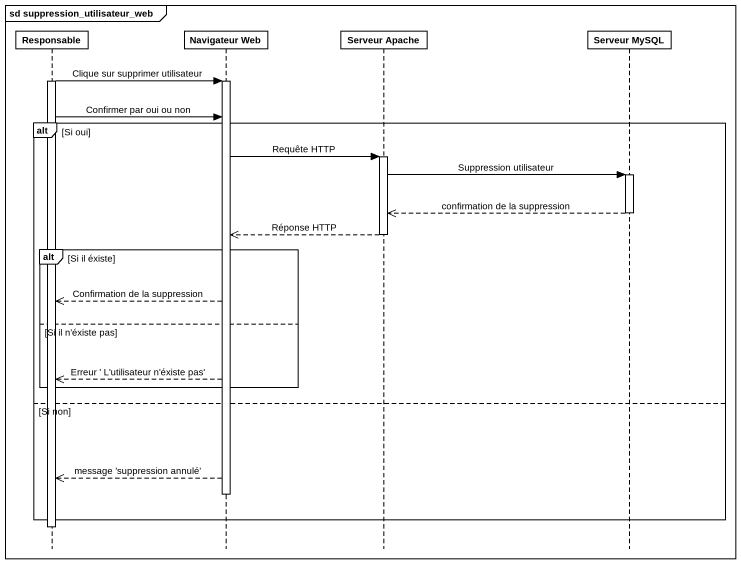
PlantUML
@startuml
mainframe sd suppression_utilisateur_web
hide footbox
participant Responsable
participant "Navigateur Web" as Navigateur_Web
participant "Serveur Apache" as Serveur_Apache
participant "Serveur MySQL" as Serveur_MySQL

activate Responsable
Responsable -> Navigateur_Web : Clique sur supprimer utilisateur
activate Navigateur_Web
Responsable -> Navigateur_Web : Confirmer par oui ou non
alt Si oui
  Navigateur_Web -> Serveur_Apache : Requête HTTP
  activate Serveur_Apache
  Serveur_Apache -> Serveur_MySQL : Suppression utilisateur
  activate Serveur_MySQL
  Serveur_MySQL -->> Serveur_Apache : confirmation de la suppression
  deactivate Serveur_MySQL
  Serveur_Apache -->> Navigateur_Web : Réponse HTTP
  deactivate Serveur_Apache
  alt Si il éxiste
    Navigateur_Web -->> Responsable : Confirmation de la suppression
  else Si il n'éxiste pas
    Navigateur_Web -->> Responsable : Erreur ' L'utilisateur n'éxiste pas'
  end
else Si non
  Navigateur_Web -->> Responsable : message 'suppression annulé'
  deactivate Navigateur_Web
end
deactivate Responsable
@enduml
